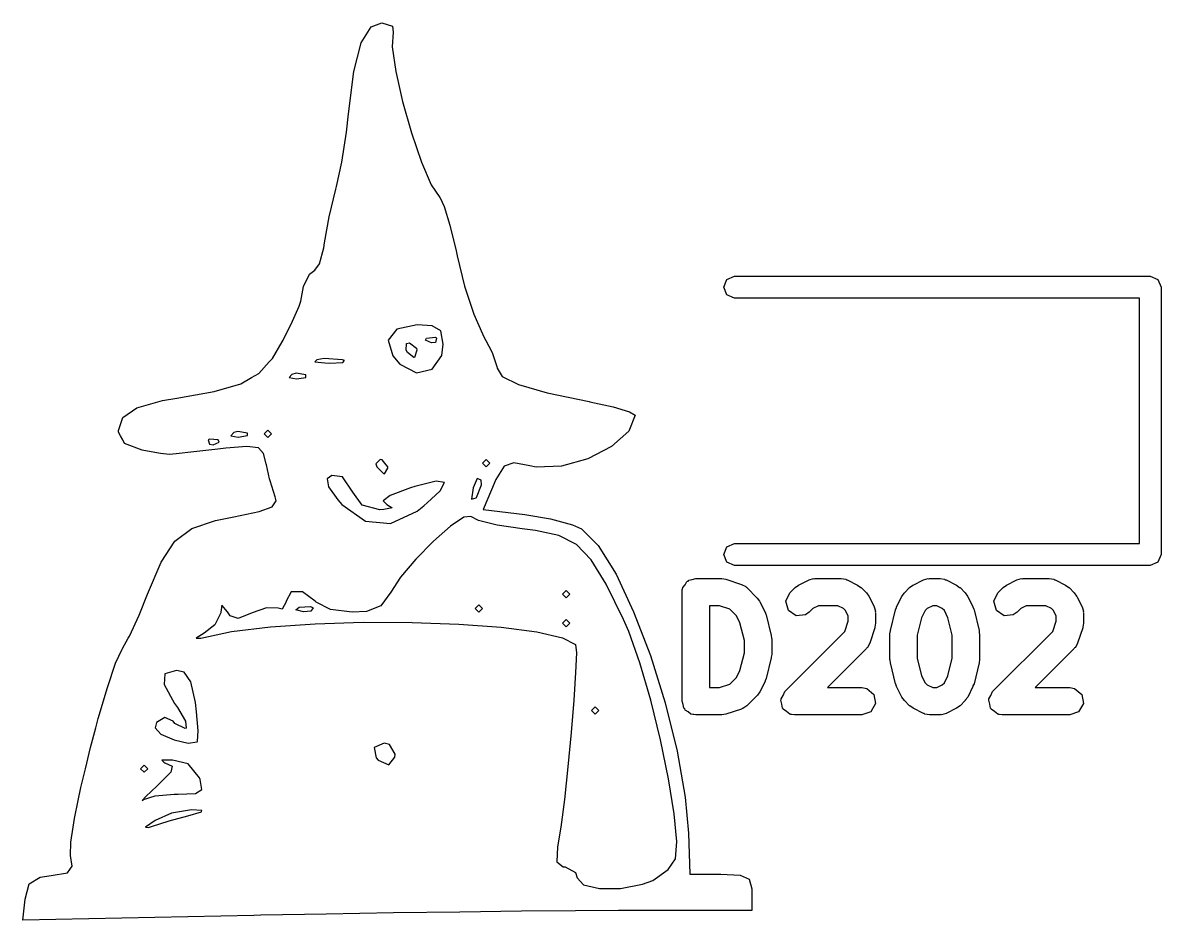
# Model space of a CAD drawing. Extents: x 93.8 to 150, y -109.9 to -90.1.
# Drawn here: x 106.79 to 113.05, y -109.93 to -105 of the extents above; entities that cross this region are included whole.
import ezdxf

# ---------------------------------------------------------------- set-up
doc = ezdxf.new("R2010")
doc.units = 0
doc.layers.add('BLACK', color=7, linetype='CONTINUOUS')

msp = doc.modelspace()

# ---------------------------------------------------------------- linework, layer by layer
at = {"layer": 'BLACK', "linetype": 'CONTINUOUS'}
for p, q in [((108.708, -105.023), (108.767, -105)), ((108.767, -105), (108.826, -105.019)), ((108.654, -105.11), (108.708, -105.023)), ((108.829, -105.051), (108.824, -105.133)), ((108.826, -105.019), (108.829, -105.051)), ((108.612, -105.268), (108.654, -105.11)), ((108.824, -105.133), (108.843, -105.268)), ((108.584, -105.5), (108.612, -105.268)), ((108.843, -105.268), (108.88, -105.432)), ((108.88, -105.432), (108.929, -105.605)), ((108.573, -105.601), (108.584, -105.5)), ((108.547, -105.767), (108.573, -105.601)), ((108.929, -105.605), (108.984, -105.766)), ((108.517, -105.9), (108.547, -105.767)), ((108.984, -105.766), (109.038, -105.891)), ((108.477, -106.067), (108.513, -105.915)), ((108.513, -105.915), (108.517, -105.9)), ((109.038, -105.891), (109.086, -105.96)), ((109.086, -105.96), (109.088, -105.962)), ((109.088, -105.962), (109.11, -106.009)), ((109.11, -106.009), (109.141, -106.113)), ((108.452, -106.21), (108.477, -106.067)), ((109.141, -106.113), (109.175, -106.254)), ((108.424, -106.325), (108.448, -106.237)), ((108.448, -106.237), (108.452, -106.21)), ((109.175, -106.254), (109.18, -106.281)), ((109.18, -106.281), (109.222, -106.447)), ((108.336, -106.45), (108.37, -106.381)), ((108.37, -106.381), (108.398, -106.36)), ((108.398, -106.36), (108.424, -106.325)), ((109.222, -106.447), (109.272, -106.601)), ((110.646, -106.453), (110.664, -106.411)), ((110.664, -106.411), (110.706, -106.393)), ((110.706, -106.393), (112.991, -106.393)), ((112.991, -106.393), (113.033, -106.411)), ((113.033, -106.411), (113.051, -106.453)), ((108.321, -106.53), (108.336, -106.45)), ((110.664, -106.495), (110.646, -106.453)), ((110.706, -106.513), (110.664, -106.495)), ((113.051, -106.453), (113.051, -107.923)), ((108.276, -106.641), (108.312, -106.558)), ((108.312, -106.558), (108.321, -106.53)), ((112.931, -106.513), (110.706, -106.513)), ((112.931, -107.863), (112.931, -106.513)), ((109.272, -106.601), (109.32, -106.709)), ((108.224, -106.745), (108.276, -106.641)), ((108.849, -106.684), (108.802, -106.745)), ((108.961, -106.66), (108.849, -106.684)), ((109.044, -106.665), (108.961, -106.66)), ((109.091, -106.694), (109.044, -106.665)), ((109.104, -106.766), (109.091, -106.694)), ((108.166, -106.845), (108.219, -106.754)), ((108.219, -106.754), (108.224, -106.745)), ((108.802, -106.745), (108.827, -106.831)), ((108.903, -106.763), (108.918, -106.76)), ((108.918, -106.76), (108.958, -106.789)), ((109.007, -106.745), (109.013, -106.733)), ((109.04, -106.76), (109.007, -106.745)), ((109.013, -106.733), (109.061, -106.729)), ((109.061, -106.757), (109.04, -106.76)), ((109.061, -106.729), (109.067, -106.733)), ((109.067, -106.733), (109.061, -106.757)), ((109.32, -106.709), (109.321, -106.711)), ((109.321, -106.711), (109.373, -106.812)), ((108.9, -106.8), (108.903, -106.763)), ((108.908, -106.812), (108.9, -106.8)), ((108.942, -106.84), (108.908, -106.812)), ((108.96, -106.8), (108.946, -106.839)), ((108.958, -106.789), (108.96, -106.8)), ((109.097, -106.828), (109.104, -106.766)), ((109.373, -106.812), (109.399, -106.889)), ((108.091, -106.927), (108.148, -106.864)), ((108.148, -106.864), (108.166, -106.845)), ((108.41, -106.852), (108.398, -106.864)), ((108.398, -106.864), (108.453, -106.87)), ((108.449, -106.846), (108.41, -106.852)), ((108.55, -106.852), (108.449, -106.846)), ((108.453, -106.87), (108.48, -106.871)), ((108.48, -106.871), (108.553, -106.867)), ((108.561, -106.856), (108.55, -106.852)), ((108.553, -106.867), (108.561, -106.856)), ((108.827, -106.831), (108.866, -106.877)), ((108.866, -106.877), (108.958, -106.924)), ((108.946, -106.839), (108.942, -106.84)), ((109.043, -106.904), (109.097, -106.828)), ((108.051, -106.95), (108.091, -106.927)), ((108.272, -106.933), (108.257, -106.95)), ((108.296, -106.926), (108.272, -106.933)), ((108.349, -106.936), (108.296, -106.926)), ((108.297, -106.957), (108.349, -106.949)), ((108.349, -106.949), (108.349, -106.936)), ((108.958, -106.924), (109.043, -106.904)), ((109.399, -106.889), (109.4, -106.899)), ((109.4, -106.899), (109.429, -106.944)), ((109.429, -106.944), (109.518, -106.988)), ((107.846, -107.027), (107.991, -106.985)), ((107.991, -106.985), (108.051, -106.95)), ((108.257, -106.95), (108.297, -106.957)), ((109.518, -106.988), (109.675, -107.034)), ((107.561, -107.077), (107.64, -107.064)), ((107.64, -107.064), (107.846, -107.027)), ((109.675, -107.034), (109.906, -107.082)), ((107.343, -107.169), (107.42, -107.116)), ((107.42, -107.116), (107.561, -107.077)), ((109.906, -107.082), (109.91, -107.083)), ((109.91, -107.083), (110.039, -107.111)), ((110.039, -107.111), (110.129, -107.138)), ((107.32, -107.242), (107.343, -107.169)), ((110.16, -107.156), (110.124, -107.245)), ((110.129, -107.138), (110.16, -107.156)), ((107.32, -107.25), (107.32, -107.242)), ((107.331, -107.27), (107.32, -107.25)), ((107.953, -107.253), (107.937, -107.27)), ((107.976, -107.246), (107.953, -107.253)), ((108.029, -107.256), (107.976, -107.246)), ((108.029, -107.26), (108.029, -107.256)), ((108.029, -107.269), (108.029, -107.26)), ((108.14, -107.24), (108.12, -107.26)), ((108.12, -107.26), (108.14, -107.28)), ((108.16, -107.26), (108.14, -107.24)), ((108.14, -107.28), (108.16, -107.26)), ((110.124, -107.245), (110.029, -107.329)), ((107.343, -107.293), (107.331, -107.27)), ((107.353, -107.312), (107.343, -107.293)), ((107.45, -107.349), (107.353, -107.312)), ((107.819, -107.289), (107.813, -107.293)), ((107.813, -107.293), (107.819, -107.317)), ((107.867, -107.293), (107.819, -107.289)), ((107.819, -107.317), (107.84, -107.32)), ((107.84, -107.32), (107.873, -107.305)), ((107.873, -107.305), (107.867, -107.293)), ((107.937, -107.27), (107.977, -107.277)), ((107.977, -107.277), (108.029, -107.269)), ((107.459, -107.351), (107.45, -107.349)), ((107.551, -107.368), (107.459, -107.351)), ((107.6, -107.373), (107.551, -107.368)), ((107.637, -107.369), (107.6, -107.373)), ((107.733, -107.358), (107.637, -107.369)), ((107.865, -107.343), (107.733, -107.358)), ((107.909, -107.339), (107.865, -107.343)), ((108.025, -107.329), (107.909, -107.339)), ((108.088, -107.337), (108.025, -107.329)), ((108.116, -107.368), (108.088, -107.337)), ((108.131, -107.425), (108.116, -107.368)), ((110.029, -107.329), (109.899, -107.396)), ((108.132, -107.429), (108.131, -107.425)), ((108.15, -107.507), (108.132, -107.429)), ((108.758, -107.4), (108.734, -107.425)), ((108.734, -107.425), (108.74, -107.44)), ((108.74, -107.44), (108.776, -107.478)), ((108.769, -107.402), (108.758, -107.4)), ((108.784, -107.42), (108.769, -107.402)), ((108.782, -107.48), (108.8, -107.449)), ((108.8, -107.44), (108.784, -107.42)), ((108.8, -107.449), (108.8, -107.44)), ((109.34, -107.4), (109.32, -107.42)), ((109.32, -107.42), (109.34, -107.44)), ((109.36, -107.42), (109.34, -107.4)), ((109.34, -107.44), (109.36, -107.42)), ((109.439, -107.438), (109.394, -107.511)), ((109.493, -107.418), (109.439, -107.438)), ((109.581, -107.435), (109.493, -107.418)), ((109.616, -107.442), (109.581, -107.435)), ((109.754, -107.437), (109.616, -107.442)), ((109.899, -107.396), (109.754, -107.437)), ((108.153, -107.517), (108.15, -107.507)), ((108.491, -107.488), (108.466, -107.507)), ((108.466, -107.507), (108.473, -107.55)), ((108.55, -107.495), (108.491, -107.488)), ((108.607, -107.58), (108.55, -107.495)), ((108.776, -107.478), (108.782, -107.48)), ((109.291, -107.505), (109.269, -107.557)), ((109.312, -107.515), (109.291, -107.505)), ((109.394, -107.511), (109.37, -107.567)), ((108.18, -107.605), (108.153, -107.517)), ((108.473, -107.55), (108.525, -107.623)), ((108.924, -107.557), (108.812, -107.598)), ((108.948, -107.549), (108.924, -107.557)), ((109.065, -107.52), (108.948, -107.549)), ((109.038, -107.619), (109.088, -107.572)), ((109.111, -107.527), (109.065, -107.52)), ((109.088, -107.572), (109.111, -107.527)), ((109.269, -107.557), (109.26, -107.619)), ((109.287, -107.609), (109.315, -107.54)), ((109.315, -107.54), (109.312, -107.515)), ((109.37, -107.567), (109.324, -107.675)), ((108.164, -107.66), (108.185, -107.628)), ((108.185, -107.628), (108.18, -107.605)), ((108.525, -107.623), (108.547, -107.647)), ((108.659, -107.651), (108.607, -107.58)), ((108.812, -107.598), (108.774, -107.628)), ((108.774, -107.628), (108.794, -107.647)), ((108.997, -107.656), (109.038, -107.619)), ((109.26, -107.619), (109.285, -107.611)), ((109.285, -107.611), (109.287, -107.609)), ((107.954, -107.715), (108.092, -107.687)), ((108.092, -107.687), (108.164, -107.66)), ((108.547, -107.647), (108.677, -107.739)), ((108.756, -107.677), (108.659, -107.651)), ((108.778, -107.676), (108.756, -107.677)), ((108.823, -107.667), (108.778, -107.676)), ((108.794, -107.647), (108.823, -107.667)), ((108.815, -107.752), (108.961, -107.685)), ((108.961, -107.685), (108.997, -107.656)), ((109.324, -107.675), (109.552, -107.702)), ((107.722, -107.779), (107.853, -107.735)), ((107.853, -107.735), (107.954, -107.715)), ((108.677, -107.739), (108.815, -107.752)), ((109.218, -107.717), (109.144, -107.767)), ((109.256, -107.713), (109.218, -107.717)), ((109.299, -107.736), (109.256, -107.713)), ((109.401, -107.761), (109.299, -107.736)), ((109.538, -107.781), (109.401, -107.761)), ((109.552, -107.702), (109.694, -107.726)), ((109.694, -107.726), (109.814, -107.759)), ((109.814, -107.759), (109.864, -107.781)), ((107.629, -107.85), (107.722, -107.779)), ((109.144, -107.767), (109.051, -107.849)), ((109.612, -107.79), (109.538, -107.781)), ((109.739, -107.818), (109.612, -107.79)), ((109.836, -107.868), (109.739, -107.818)), ((109.864, -107.781), (109.956, -107.874)), ((107.554, -107.965), (107.629, -107.85)), ((109.051, -107.849), (108.954, -107.948)), ((109.918, -107.952), (109.836, -107.868)), ((109.956, -107.874), (110.054, -108.031)), ((110.646, -107.923), (110.664, -107.881)), ((110.664, -107.881), (110.706, -107.863)), ((110.706, -107.863), (112.931, -107.863)), ((108.954, -107.948), (108.87, -108.048)), ((110.664, -107.965), (110.646, -107.923)), ((113.051, -107.923), (113.033, -107.965)), ((107.479, -108.14), (107.554, -107.965)), ((110, -108.085), (109.918, -107.952)), ((110.706, -107.983), (110.664, -107.965)), ((112.991, -107.983), (110.706, -107.983)), ((113.033, -107.965), (112.991, -107.983)), ((108.87, -108.048), (108.816, -108.13)), ((110.054, -108.031), (110.151, -108.237)), ((110.434, -108.089), (110.444, -108.072)), ((110.444, -108.072), (110.45, -108.07)), ((110.45, -108.07), (110.454, -108.064)), ((110.454, -108.064), (110.473, -108.061)), ((110.473, -108.061), (110.492, -108.054)), ((110.492, -108.054), (110.635, -108.054)), ((110.635, -108.054), (110.657, -108.058)), ((110.657, -108.058), (110.658, -108.058)), ((110.658, -108.058), (110.744, -108.087)), ((111.058, -108.091), (111.115, -108.062)), ((111.115, -108.062), (111.14, -108.055)), ((111.14, -108.055), (111.145, -108.056)), ((111.145, -108.056), (111.149, -108.054)), ((111.149, -108.054), (111.292, -108.054)), ((111.292, -108.054), (111.317, -108.059)), ((111.317, -108.059), (111.321, -108.062)), ((111.321, -108.062), (111.325, -108.062)), ((111.325, -108.062), (111.382, -108.091)), ((111.687, -108.091), (111.744, -108.062)), ((111.744, -108.062), (111.769, -108.055)), ((111.769, -108.055), (111.773, -108.056)), ((111.773, -108.056), (111.777, -108.054)), ((111.777, -108.054), (111.835, -108.054)), ((111.835, -108.054), (111.86, -108.059)), ((111.86, -108.059), (111.864, -108.062)), ((111.864, -108.062), (111.868, -108.062)), ((111.868, -108.062), (111.925, -108.091)), ((112.201, -108.091), (112.258, -108.062)), ((112.258, -108.062), (112.283, -108.055)), ((112.283, -108.055), (112.287, -108.056)), ((112.287, -108.056), (112.292, -108.054)), ((112.292, -108.054), (112.435, -108.054)), ((112.435, -108.054), (112.46, -108.059)), ((112.46, -108.059), (112.464, -108.062)), ((112.464, -108.062), (112.468, -108.062)), ((112.468, -108.062), (112.525, -108.091)), ((108.268, -108.128), (108.24, -108.18)), ((108.33, -108.128), (108.268, -108.128)), ((108.4, -108.18), (108.33, -108.128)), ((108.816, -108.13), (108.761, -108.205)), ((109.76, -108.14), (109.78, -108.12)), ((109.78, -108.12), (109.8, -108.14)), ((110.096, -108.28), (110, -108.085)), ((110.417, -108.129), (110.418, -108.12)), ((110.417, -108.729), (110.417, -108.129)), ((110.418, -108.116), (110.42, -108.114)), ((110.418, -108.12), (110.418, -108.116)), ((110.42, -108.114), (110.421, -108.104)), ((110.421, -108.104), (110.434, -108.089)), ((110.744, -108.087), (110.767, -108.099)), ((110.767, -108.099), (110.769, -108.103)), ((110.769, -108.103), (110.773, -108.105)), ((110.773, -108.105), (110.83, -108.162)), ((110.988, -108.18), (111.01, -108.134)), ((111.01, -108.134), (111.039, -108.105)), ((111.039, -108.105), (111.057, -108.092)), ((111.057, -108.092), (111.058, -108.091)), ((111.382, -108.091), (111.4, -108.104)), ((111.4, -108.104), (111.402, -108.105)), ((111.402, -108.105), (111.43, -108.134)), ((111.43, -108.134), (111.443, -108.152)), ((111.625, -108.153), (111.638, -108.135)), ((111.638, -108.135), (111.639, -108.134)), ((111.639, -108.134), (111.667, -108.105)), ((111.667, -108.105), (111.686, -108.092)), ((111.686, -108.092), (111.687, -108.091)), ((111.925, -108.091), (111.943, -108.104)), ((111.943, -108.104), (111.945, -108.105)), ((111.945, -108.105), (111.973, -108.134)), ((111.973, -108.134), (111.986, -108.152)), ((112.131, -108.18), (112.153, -108.134)), ((112.153, -108.134), (112.182, -108.105)), ((112.182, -108.105), (112.2, -108.092)), ((112.2, -108.092), (112.201, -108.091)), ((112.525, -108.091), (112.543, -108.104)), ((112.543, -108.104), (112.545, -108.105)), ((112.545, -108.105), (112.573, -108.134)), ((112.573, -108.134), (112.586, -108.152)), ((107.432, -108.256), (107.479, -108.14)), ((108.24, -108.182), (108.219, -108.223)), ((108.24, -108.18), (108.24, -108.182)), ((108.405, -108.185), (108.4, -108.18)), ((108.485, -108.225), (108.405, -108.185)), ((109.28, -108.22), (109.3, -108.2)), ((109.3, -108.2), (109.32, -108.22)), ((109.78, -108.16), (109.76, -108.14)), ((109.8, -108.14), (109.78, -108.16)), ((110.83, -108.162), (110.843, -108.18)), ((110.843, -108.18), (110.845, -108.182)), ((110.845, -108.182), (110.873, -108.239)), ((111.002, -108.23), (110.988, -108.18)), ((111.443, -108.152), (111.445, -108.153)), ((111.445, -108.153), (111.473, -108.21)), ((111.596, -108.21), (111.625, -108.153)), ((111.986, -108.152), (111.987, -108.153)), ((111.987, -108.153), (112.016, -108.21)), ((112.145, -108.23), (112.131, -108.18)), ((112.586, -108.152), (112.587, -108.153)), ((112.587, -108.153), (112.616, -108.21)), ((107.379, -108.372), (107.432, -108.256)), ((107.881, -108.244), (107.848, -108.31)), ((107.888, -108.202), (107.881, -108.239)), ((107.881, -108.239), (107.881, -108.244)), ((107.918, -108.238), (107.888, -108.202)), ((107.933, -108.259), (107.918, -108.238)), ((107.977, -108.275), (107.933, -108.259)), ((108.054, -108.243), (107.977, -108.275)), ((108.132, -108.215), (108.054, -108.243)), ((108.196, -108.218), (108.132, -108.215)), ((108.219, -108.223), (108.196, -108.218)), ((108.294, -108.227), (108.312, -108.213)), ((108.337, -108.237), (108.294, -108.227)), ((108.312, -108.213), (108.375, -108.208)), ((108.377, -108.234), (108.337, -108.237)), ((108.375, -108.208), (108.389, -108.216)), ((108.389, -108.216), (108.377, -108.234)), ((108.604, -108.24), (108.485, -108.225)), ((108.682, -108.236), (108.604, -108.24)), ((108.761, -108.205), (108.682, -108.236)), ((109.3, -108.24), (109.28, -108.22)), ((109.32, -108.22), (109.3, -108.24)), ((110.151, -108.237), (110.243, -108.478)), ((110.567, -108.204), (110.567, -108.654)), ((110.622, -108.204), (110.567, -108.204)), ((110.68, -108.224), (110.622, -108.204)), ((110.716, -108.26), (110.68, -108.224)), ((110.735, -108.298), (110.716, -108.26)), ((110.873, -108.239), (110.877, -108.251)), ((110.877, -108.251), (110.879, -108.254)), ((110.879, -108.254), (110.907, -108.368)), ((111.044, -108.259), (111.002, -108.23)), ((111.095, -108.255), (111.044, -108.259)), ((111.116, -108.24), (111.095, -108.255)), ((111.136, -108.22), (111.116, -108.24)), ((111.167, -108.204), (111.136, -108.22)), ((111.274, -108.204), (111.167, -108.204)), ((111.304, -108.22), (111.274, -108.204)), ((111.316, -108.231), (111.304, -108.22)), ((111.331, -108.261), (111.316, -108.231)), ((111.331, -108.289), (111.331, -108.261)), ((111.473, -108.21), (111.481, -108.235)), ((111.481, -108.235), (111.479, -108.239)), ((111.479, -108.239), (111.481, -108.244)), ((111.481, -108.244), (111.481, -108.301)), ((111.562, -108.34), (111.59, -108.226)), ((111.59, -108.226), (111.596, -108.214)), ((111.596, -108.214), (111.596, -108.21)), ((111.753, -108.231), (111.734, -108.27)), ((111.765, -108.22), (111.753, -108.231)), ((111.795, -108.204), (111.765, -108.22)), ((111.817, -108.204), (111.795, -108.204)), ((111.847, -108.22), (111.817, -108.204)), ((111.859, -108.231), (111.847, -108.22)), ((111.878, -108.27), (111.859, -108.231)), ((112.016, -108.21), (112.02, -108.223)), ((112.02, -108.223), (112.022, -108.226)), ((112.022, -108.226), (112.05, -108.34)), ((112.187, -108.259), (112.145, -108.23)), ((112.238, -108.255), (112.187, -108.259)), ((112.259, -108.24), (112.238, -108.255)), ((112.279, -108.22), (112.259, -108.24)), ((112.309, -108.204), (112.279, -108.22)), ((112.417, -108.204), (112.309, -108.204)), ((112.447, -108.22), (112.417, -108.204)), ((112.459, -108.231), (112.447, -108.22)), ((112.474, -108.261), (112.459, -108.231)), ((112.474, -108.289), (112.474, -108.261)), ((112.616, -108.21), (112.623, -108.235)), ((112.623, -108.235), (112.622, -108.239)), ((112.622, -108.239), (112.624, -108.244)), ((112.624, -108.244), (112.624, -108.301)), ((107.848, -108.31), (107.79, -108.355)), ((107.94, -108.346), (108.154, -108.32)), ((108.154, -108.32), (108.401, -108.303)), ((108.401, -108.303), (108.665, -108.295)), ((108.665, -108.295), (108.933, -108.296)), ((108.933, -108.296), (109.19, -108.305)), ((109.19, -108.305), (109.423, -108.322)), ((109.423, -108.322), (109.618, -108.348)), ((109.76, -108.3), (109.78, -108.28)), ((109.78, -108.32), (109.76, -108.3)), ((109.78, -108.28), (109.8, -108.3)), ((109.8, -108.3), (109.78, -108.32)), ((110.125, -108.346), (110.096, -108.28)), ((110.76, -108.396), (110.735, -108.298)), ((111.312, -108.346), (111.331, -108.289)), ((111.477, -108.325), (111.449, -108.41)), ((111.481, -108.301), (111.477, -108.323)), ((111.477, -108.323), (111.477, -108.325)), ((111.734, -108.27), (111.71, -108.367)), ((111.902, -108.367), (111.878, -108.27)), ((112.455, -108.346), (112.474, -108.289)), ((112.62, -108.325), (112.591, -108.41)), ((112.624, -108.301), (112.62, -108.323)), ((112.62, -108.323), (112.62, -108.325)), ((107.341, -108.44), (107.373, -108.383)), ((107.373, -108.383), (107.379, -108.372)), ((107.79, -108.355), (107.747, -108.383)), ((107.747, -108.383), (107.772, -108.382)), ((107.772, -108.382), (107.94, -108.346)), ((109.618, -108.348), (109.759, -108.381)), ((109.759, -108.381), (109.831, -108.418)), ((110.185, -108.519), (110.125, -108.346)), ((110.907, -108.368), (110.908, -108.383)), ((110.908, -108.383), (110.91, -108.387)), ((110.91, -108.387), (110.91, -108.472)), ((110.982, -108.676), (111.312, -108.346)), ((111.56, -108.358), (111.562, -108.343)), ((111.56, -108.501), (111.56, -108.358)), ((111.562, -108.343), (111.562, -108.34)), ((111.71, -108.367), (111.71, -108.492)), ((111.902, -108.492), (111.902, -108.367)), ((112.05, -108.34), (112.051, -108.355)), ((112.051, -108.355), (112.052, -108.358)), ((112.052, -108.358), (112.052, -108.501)), ((112.124, -108.676), (112.455, -108.346)), ((107.303, -108.52), (107.339, -108.443)), ((107.339, -108.443), (107.341, -108.44)), ((109.831, -108.418), (109.836, -108.463)), ((110.76, -108.463), (110.76, -108.396)), ((111.43, -108.44), (111.216, -108.654)), ((111.432, -108.436), (111.43, -108.44)), ((111.436, -108.433), (111.432, -108.436)), ((111.449, -108.41), (111.436, -108.433)), ((112.573, -108.44), (112.358, -108.654)), ((112.575, -108.436), (112.573, -108.44)), ((112.579, -108.433), (112.575, -108.436)), ((112.591, -108.41), (112.579, -108.433)), ((109.836, -108.463), (109.832, -108.571)), ((110.243, -108.478), (110.325, -108.738)), ((110.735, -108.56), (110.76, -108.463)), ((110.907, -108.49), (110.879, -108.605)), ((110.91, -108.472), (110.907, -108.487)), ((110.907, -108.487), (110.907, -108.49)), ((111.561, -108.504), (111.56, -108.501)), ((111.562, -108.519), (111.561, -108.504)), ((111.71, -108.492), (111.734, -108.589)), ((111.878, -108.589), (111.902, -108.492)), ((112.052, -108.501), (112.05, -108.516)), ((107.258, -108.653), (107.303, -108.52)), ((107.638, -108.56), (107.573, -108.578)), ((107.68, -108.57), (107.638, -108.56)), ((107.717, -108.623), (107.68, -108.57)), ((109.832, -108.571), (109.822, -108.723)), ((110.245, -108.723), (110.185, -108.519)), ((110.716, -108.599), (110.735, -108.56)), ((111.59, -108.633), (111.562, -108.519)), ((112.05, -108.519), (112.022, -108.633)), ((112.05, -108.516), (112.05, -108.519)), ((107.573, -108.578), (107.57, -108.637)), ((107.57, -108.637), (107.627, -108.742)), ((107.742, -108.737), (107.717, -108.623)), ((110.622, -108.654), (110.68, -108.635)), ((110.68, -108.635), (110.716, -108.599)), ((110.873, -108.62), (110.845, -108.677)), ((110.879, -108.605), (110.873, -108.617)), ((110.873, -108.617), (110.873, -108.62)), ((111.592, -108.636), (111.59, -108.633)), ((111.596, -108.649), (111.592, -108.636)), ((111.734, -108.589), (111.753, -108.628)), ((111.753, -108.628), (111.765, -108.639)), ((111.847, -108.639), (111.859, -108.628)), ((111.859, -108.628), (111.878, -108.589)), ((112.022, -108.633), (112.016, -108.645)), ((107.208, -108.824), (107.258, -108.653)), ((110.567, -108.654), (110.622, -108.654)), ((110.83, -108.697), (110.773, -108.754)), ((110.831, -108.695), (110.83, -108.697)), ((110.845, -108.677), (110.831, -108.695)), ((110.961, -108.716), (110.972, -108.697)), ((110.972, -108.697), (110.982, -108.676)), ((111.216, -108.654), (111.406, -108.654)), ((111.406, -108.654), (111.432, -108.659)), ((111.432, -108.659), (111.471, -108.692)), ((111.471, -108.692), (111.48, -108.742)), ((111.625, -108.706), (111.596, -108.649)), ((111.765, -108.639), (111.795, -108.654)), ((111.795, -108.654), (111.817, -108.654)), ((111.817, -108.654), (111.847, -108.639)), ((112.016, -108.649), (111.987, -108.706)), ((112.016, -108.645), (112.016, -108.649)), ((112.104, -108.716), (112.115, -108.697)), ((112.115, -108.697), (112.124, -108.676)), ((112.358, -108.654), (112.549, -108.654)), ((112.549, -108.654), (112.575, -108.659)), ((112.575, -108.659), (112.614, -108.692)), ((112.614, -108.692), (112.623, -108.742)), ((107.627, -108.742), (107.643, -108.764)), ((107.643, -108.764), (107.687, -108.839)), ((107.748, -108.787), (107.742, -108.737)), ((109.822, -108.723), (109.808, -108.902)), ((109.92, -108.78), (109.94, -108.76)), ((109.94, -108.76), (109.96, -108.78)), ((110.299, -108.942), (110.245, -108.723)), ((110.325, -108.738), (110.39, -109.003)), ((110.423, -108.748), (110.417, -108.729)), ((110.427, -108.767), (110.423, -108.748)), ((110.773, -108.754), (110.752, -108.769)), ((110.96, -108.723), (110.961, -108.72)), ((110.966, -108.745), (110.96, -108.723)), ((110.961, -108.72), (110.961, -108.716)), ((110.97, -108.767), (110.966, -108.745)), ((111.48, -108.742), (111.454, -108.787)), ((111.626, -108.707), (111.625, -108.706)), ((111.639, -108.725), (111.626, -108.707)), ((111.667, -108.754), (111.639, -108.725)), ((111.669, -108.755), (111.667, -108.754)), ((111.687, -108.768), (111.669, -108.755)), ((111.945, -108.754), (111.926, -108.767)), ((111.973, -108.725), (111.945, -108.754)), ((111.974, -108.724), (111.973, -108.725)), ((111.987, -108.706), (111.974, -108.724)), ((112.103, -108.723), (112.104, -108.72)), ((112.109, -108.745), (112.103, -108.723)), ((112.104, -108.72), (112.104, -108.716)), ((112.112, -108.767), (112.109, -108.745)), ((112.623, -108.742), (112.597, -108.787)), ((107.194, -108.875), (107.208, -108.824)), ((107.573, -108.819), (107.528, -108.847)), ((107.62, -108.839), (107.573, -108.819)), ((107.757, -108.892), (107.748, -108.787)), ((109.94, -108.8), (109.92, -108.78)), ((109.96, -108.78), (109.94, -108.8)), ((110.432, -108.771), (110.427, -108.767)), ((110.434, -108.778), (110.432, -108.771)), ((110.451, -108.787), (110.434, -108.778)), ((110.466, -108.8), (110.451, -108.787)), ((110.476, -108.802), (110.466, -108.8)), ((110.479, -108.803), (110.476, -108.802)), ((110.482, -108.803), (110.479, -108.803)), ((110.492, -108.804), (110.482, -108.803)), ((110.635, -108.804), (110.492, -108.804)), ((110.636, -108.804), (110.635, -108.804)), ((110.658, -108.801), (110.636, -108.804)), ((110.744, -108.772), (110.658, -108.801)), ((110.748, -108.769), (110.744, -108.772)), ((110.752, -108.769), (110.748, -108.769)), ((110.972, -108.769), (110.97, -108.767)), ((110.973, -108.772), (110.972, -108.769)), ((110.992, -108.785), (110.973, -108.772)), ((111.009, -108.8), (110.992, -108.785)), ((111.014, -108.801), (111.009, -108.8)), ((111.015, -108.802), (111.014, -108.801)), ((111.018, -108.802), (111.015, -108.802)), ((111.035, -108.804), (111.018, -108.802)), ((111.406, -108.804), (111.035, -108.804)), ((111.454, -108.787), (111.406, -108.804)), ((111.744, -108.797), (111.687, -108.768)), ((111.748, -108.797), (111.744, -108.797)), ((111.752, -108.8), (111.748, -108.797)), ((111.777, -108.804), (111.752, -108.8)), ((111.835, -108.804), (111.777, -108.804)), ((111.839, -108.803), (111.835, -108.804)), ((111.843, -108.804), (111.839, -108.803)), ((111.868, -108.797), (111.843, -108.804)), ((111.925, -108.768), (111.868, -108.797)), ((111.926, -108.767), (111.925, -108.768)), ((112.115, -108.769), (112.112, -108.767)), ((112.116, -108.772), (112.115, -108.769)), ((112.134, -108.785), (112.116, -108.772)), ((112.152, -108.8), (112.134, -108.785)), ((112.156, -108.801), (112.152, -108.8)), ((112.158, -108.802), (112.156, -108.801)), ((112.161, -108.802), (112.158, -108.802)), ((112.177, -108.804), (112.161, -108.802)), ((112.549, -108.804), (112.177, -108.804)), ((112.597, -108.787), (112.549, -108.804)), ((107.166, -108.984), (107.194, -108.875)), ((107.528, -108.847), (107.52, -108.875)), ((107.52, -108.875), (107.552, -108.91)), ((107.628, -108.851), (107.62, -108.839)), ((107.685, -108.88), (107.628, -108.851)), ((107.691, -108.878), (107.685, -108.88)), ((107.687, -108.839), (107.691, -108.878)), ((107.552, -108.91), (107.625, -108.942)), ((107.625, -108.942), (107.703, -108.96)), ((107.752, -108.953), (107.754, -108.949)), ((107.754, -108.949), (107.757, -108.892)), ((109.808, -108.902), (109.79, -109.089)), ((110.343, -109.156), (110.299, -108.942)), ((107.137, -109.1), (107.158, -109.014)), ((107.158, -109.014), (107.166, -108.984)), ((107.703, -108.96), (107.752, -108.953)), ((108.78, -108.96), (108.725, -108.984)), ((108.725, -108.984), (108.735, -109.04)), ((108.808, -108.967), (108.78, -108.96)), ((108.84, -109.02), (108.808, -108.967)), ((110.39, -109.003), (110.435, -109.257)), ((107.616, -109.053), (107.557, -109.054)), ((107.557, -109.054), (107.568, -109.065)), ((107.568, -109.065), (107.574, -109.067)), ((107.574, -109.067), (107.615, -109.086)), ((107.702, -109.074), (107.616, -109.053)), ((107.764, -109.15), (107.702, -109.074)), ((108.735, -109.04), (108.747, -109.053)), ((108.747, -109.053), (108.805, -109.079)), ((108.805, -109.079), (108.839, -109.037)), ((108.839, -109.037), (108.84, -109.02)), ((107.113, -109.203), (107.137, -109.1)), ((107.46, -109.08), (107.44, -109.1)), ((107.44, -109.1), (107.46, -109.12)), ((107.48, -109.1), (107.46, -109.08)), ((107.46, -109.12), (107.48, -109.1)), ((107.607, -109.119), (107.543, -109.184)), ((107.615, -109.086), (107.607, -109.119)), ((109.79, -109.089), (109.771, -109.269)), ((107.532, -109.194), (107.47, -109.253)), ((107.543, -109.184), (107.532, -109.194)), ((107.768, -109.16), (107.764, -109.15)), ((107.778, -109.214), (107.768, -109.16)), ((110.374, -109.349), (110.343, -109.156)), ((107.098, -109.274), (107.113, -109.203)), ((107.47, -109.253), (107.45, -109.274)), ((107.456, -109.27), (107.52, -109.25)), ((107.52, -109.25), (107.625, -109.24)), ((107.625, -109.24), (107.647, -109.24)), ((107.647, -109.24), (107.743, -109.236)), ((107.743, -109.236), (107.778, -109.214)), ((110.435, -109.257), (110.452, -109.455)), ((107.078, -109.373), (107.098, -109.274)), ((107.45, -109.274), (107.456, -109.27)), ((107.72, -109.326), (107.61, -109.345)), ((107.777, -109.329), (107.72, -109.326)), ((109.771, -109.269), (109.751, -109.422)), ((107.07, -109.421), (107.078, -109.373)), ((107.52, -109.384), (107.467, -109.421)), ((107.5, -109.418), (107.598, -109.387)), ((107.61, -109.345), (107.52, -109.384)), ((107.598, -109.387), (107.7, -109.359)), ((107.7, -109.359), (107.776, -109.338)), ((107.776, -109.338), (107.777, -109.329)), ((110.388, -109.501), (110.374, -109.349)), ((107.057, -109.504), (107.07, -109.421)), ((107.467, -109.421), (107.485, -109.423)), ((107.485, -109.423), (107.5, -109.418)), ((109.751, -109.422), (109.733, -109.53)), ((107.056, -109.578), (107.057, -109.504)), ((110.381, -109.595), (110.388, -109.501)), ((110.452, -109.455), (110.46, -109.68)), ((109.733, -109.53), (109.728, -109.612)), ((107.038, -109.672), (107.065, -109.635)), ((107.065, -109.635), (107.056, -109.578)), ((109.728, -109.612), (109.763, -109.639)), ((109.763, -109.639), (109.775, -109.64)), ((109.775, -109.64), (109.831, -109.67)), ((110.341, -109.655), (110.381, -109.595)), ((106.829, -109.733), (106.888, -109.697)), ((106.888, -109.697), (106.95, -109.687)), ((106.95, -109.687), (107.038, -109.672)), ((109.831, -109.67), (109.84, -109.7)), ((109.84, -109.7), (109.875, -109.739)), ((110.257, -109.714), (110.341, -109.655)), ((110.46, -109.68), (110.63, -109.68)), ((110.63, -109.68), (110.737, -109.685)), ((110.737, -109.685), (110.786, -109.708)), ((106.807, -109.817), (106.829, -109.733)), ((109.875, -109.739), (109.963, -109.759)), ((109.963, -109.759), (110.079, -109.758)), ((110.079, -109.758), (110.2, -109.735)), ((110.2, -109.735), (110.257, -109.714)), ((110.786, -109.708), (110.8, -109.761)), ((110.8, -109.761), (110.8, -109.78)), ((106.793, -109.933), (106.807, -109.817)), ((110.8, -109.78), (110.8, -109.88)), ((109.196, -109.888), (108.831, -109.893)), ((109.535, -109.884), (109.196, -109.888)), ((109.832, -109.881), (109.535, -109.884)), ((110.067, -109.88), (109.832, -109.881)), ((110.8, -109.88), (110.067, -109.88)), ((108.063, -109.907), (106.793, -109.933)), ((108.102, -109.906), (108.063, -109.907)), ((108.461, -109.899), (108.102, -109.906)), ((108.831, -109.893), (108.461, -109.899))]:
    msp.add_line(p, q, dxfattribs=at)

doc.saveas('drawing.dxf')
